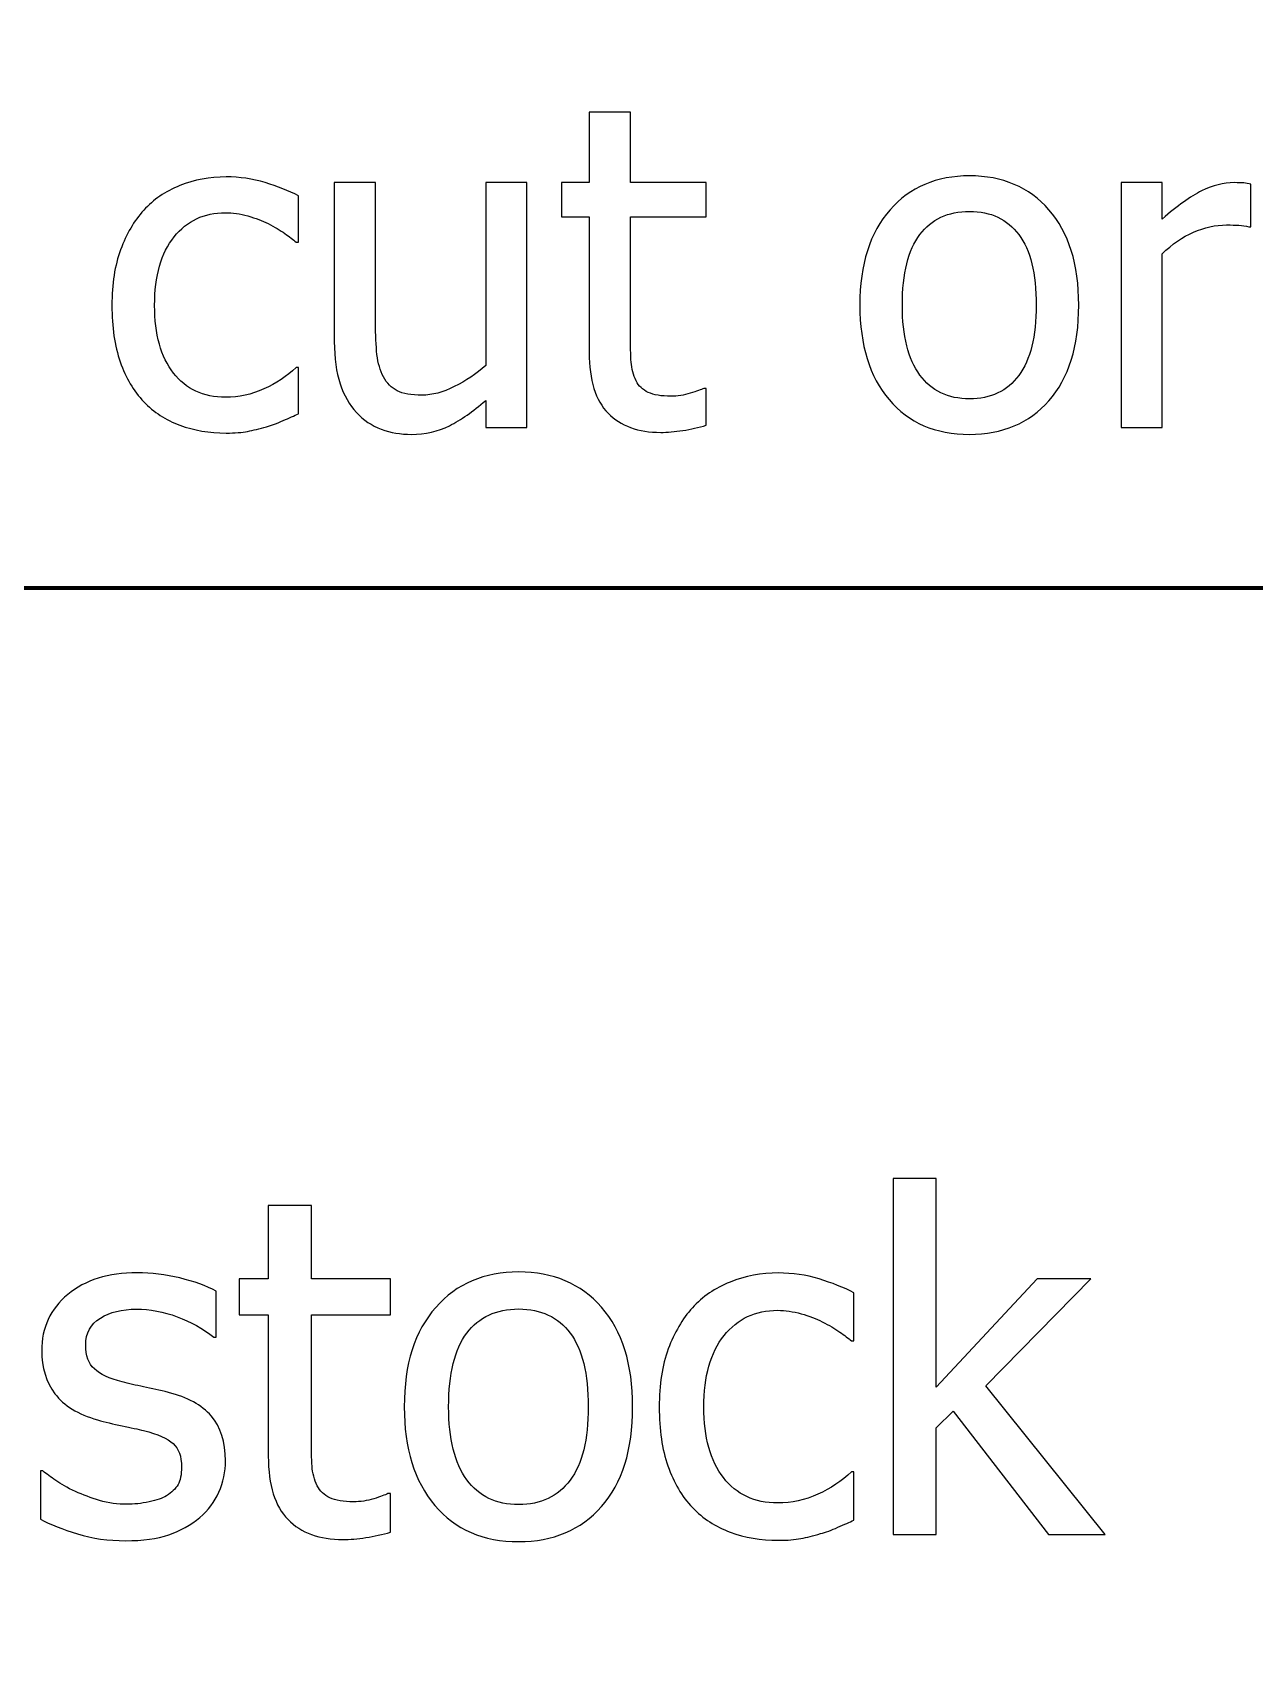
# Model space of a CAD drawing. Header units: centimetres. Extents: x -14.3 to 14.3, y -10 to 9.9.
# Drawn here: x 4.749 to 5.852, y -8.965 to -7.498 of the extents above; entities that cross this region are included whole.
import ezdxf

# ---------------------------------------------------------------- set-up
doc = ezdxf.new("R2010")
doc.units = ezdxf.units.CM
doc.header["$MEASUREMENT"] = 0
doc.layers.add('Layer 1', color=7, linetype='Continuous')

msp = doc.modelspace()

# ---------------------------------------------------------------- linework, layer by layer
at = {"layer": 'Layer 1', "color": 250, "lineweight": 70}
for points in [[(-14.3, -9), (-14.3, -9), (-14.3, 8.9), (-14.3, 8.9), (-14.3, 8.9), (-14.3, 9.45219), (-13.85219, 9.9), (-13.3, 9.9), (-13.3, 9.9), (-13.3, 9.9), (13.3, 9.9), (13.3, 9.9), (13.3, 9.9), (13.85219, 9.9), (14.3, 9.45219), (14.3, 8.9), (14.3, 8.9), (14.3, 8.9), (14.3, -9), (14.3, -9), (14.3, -9), (14.3, -9.55219), (13.85219, -10), (13.3, -10), (13.3, -10), (13.3, -10), (-13.3, -10), (-13.3, -10), (-13.3, -10), (-13.85219, -10), (-14.3, -9.55219), (-14.3, -9)], [(2.3, -10), (2.3, -10), (2.3, -7), (2.3, -7), (2.3, -7), (2.3, -6.44781), (2.74781, -6), (3.3, -6), (3.3, -6), (3.3, -6), (14.3, -6), (14.3, -6), (14.3, -6), (14.3, -6), (14.3, -7), (14.3, -7), (14.3, -7), (14.3, -7), (14.3, -9), (14.3, -9), (14.3, -9), (14.3, -9.55219), (13.85219, -10), (13.3, -10), (13.3, -10), (13.3, -10), (3.3, -10), (3.3, -10), (3.3, -10), (3.3, -10), (2.3, -10), (2.3, -10)]]:
    msp.add_open_spline(points, degree=3, knots=[0, 0, 0, 0, 0.125, 0.125, 0.125, 0.125, 0.25, 0.25, 0.25, 0.25, 0.375, 0.375, 0.375, 0.375, 0.5, 0.5, 0.5, 0.5, 0.625, 0.625, 0.625, 0.625, 0.75, 0.75, 0.75, 0.75, 0.875, 0.875, 0.875, 0.875, 1, 1, 1, 1], dxfattribs=at)
at = {"layer": 'Layer 1', "color": 250}
for points, knots in [([(5.31618, -7.85939), (5.29583, -7.85939), (5.28, -7.85364), (5.26864, -7.84208), (5.26864, -7.84208), (5.25728, -7.83052), (5.2516, -7.81226), (5.2516, -7.78731), (5.2516, -7.78731), (5.2516, -7.78731), (5.2516, -7.66472), (5.2516, -7.66472), (5.2516, -7.66472), (5.2516, -7.66472), (5.22645, -7.66472), (5.22645, -7.66472), (5.22645, -7.66472), (5.22645, -7.66472), (5.22645, -7.63382), (5.22645, -7.63382), (5.22645, -7.63382), (5.22645, -7.63382), (5.2516, -7.63382), (5.2516, -7.63382), (5.2516, -7.63382), (5.2516, -7.63382), (5.2516, -7.57027), (5.2516, -7.57027), (5.2516, -7.57027), (5.2516, -7.57027), (5.28886, -7.57027), (5.28886, -7.57027), (5.28886, -7.57027), (5.28886, -7.57027), (5.28886, -7.63382), (5.28886, -7.63382), (5.28886, -7.63382), (5.28886, -7.63382), (5.35735, -7.63382), (5.35735, -7.63382), (5.35735, -7.63382), (5.35735, -7.63382), (5.35735, -7.66472), (5.35735, -7.66472), (5.35735, -7.66472), (5.35735, -7.66472), (5.28886, -7.66472), (5.28886, -7.66472), (5.28886, -7.66472), (5.28886, -7.66472), (5.28886, -7.76987), (5.28886, -7.76987), (5.28886, -7.76987), (5.28886, -7.78109), (5.28906, -7.78974), (5.28947, -7.79583), (5.28947, -7.79583), (5.28988, -7.80191), (5.29136, -7.80759), (5.294, -7.81287), (5.294, -7.81287), (5.29623, -7.81747), (5.29988, -7.82098), (5.30489, -7.82328), (5.30489, -7.82328), (5.30989, -7.82558), (5.31672, -7.82673), (5.32531, -7.82673), (5.32531, -7.82673), (5.33132, -7.82673), (5.33721, -7.82585), (5.34289, -7.82409), (5.34289, -7.82409), (5.34856, -7.82227), (5.35269, -7.82078), (5.35519, -7.81963), (5.35519, -7.81963), (5.35519, -7.81963), (5.35735, -7.81963), (5.35735, -7.81963), (5.35735, -7.81963), (5.35735, -7.81963), (5.35735, -7.85303), (5.35735, -7.85303), (5.35735, -7.85303), (5.35039, -7.85506), (5.34329, -7.85662), (5.33606, -7.8577), (5.33606, -7.8577), (5.32889, -7.85885), (5.32226, -7.85939), (5.31618, -7.85939)], [0, 0, 0, 0, 0.0434783, 0.0434783, 0.0434783, 0.0434783, 0.0869565, 0.0869565, 0.0869565, 0.0869565, 0.1304348, 0.1304348, 0.1304348, 0.1304348, 0.173913, 0.173913, 0.173913, 0.173913, 0.2173913, 0.2173913, 0.2173913, 0.2173913, 0.2608696, 0.2608696, 0.2608696, 0.2608696, 0.3043478, 0.3043478, 0.3043478, 0.3043478, 0.3478261, 0.3478261, 0.3478261, 0.3478261, 0.3913043, 0.3913043, 0.3913043, 0.3913043, 0.4347826, 0.4347826, 0.4347826, 0.4347826, 0.4782609, 0.4782609, 0.4782609, 0.4782609, 0.5217391, 0.5217391, 0.5217391, 0.5217391, 0.5652174, 0.5652174, 0.5652174, 0.5652174, 0.6086957, 0.6086957, 0.6086957, 0.6086957, 0.6521739, 0.6521739, 0.6521739, 0.6521739, 0.6956522, 0.6956522, 0.6956522, 0.6956522, 0.7391304, 0.7391304, 0.7391304, 0.7391304, 0.7826087, 0.7826087, 0.7826087, 0.7826087, 0.826087, 0.826087, 0.826087, 0.826087, 0.8695652, 0.8695652, 0.8695652, 0.8695652, 0.9130435, 0.9130435, 0.9130435, 0.9130435, 0.9565217, 0.9565217, 0.9565217, 0.9565217, 1, 1, 1, 1]), ([(4.92367, -7.86), (4.90852, -7.86), (4.89459, -7.85763), (4.88188, -7.85296), (4.88188, -7.85296), (4.86924, -7.8483), (4.85835, -7.8412), (4.84922, -7.83167), (4.84922, -7.83167), (4.8401, -7.82213), (4.83306, -7.81016), (4.82799, -7.79569), (4.82799, -7.79569), (4.82299, -7.78122), (4.82049, -7.76425), (4.82049, -7.74471), (4.82049, -7.74471), (4.82049, -7.72531), (4.82312, -7.70854), (4.82833, -7.69441), (4.82833, -7.69441), (4.83354, -7.68028), (4.8405, -7.66837), (4.84922, -7.65871), (4.84922, -7.65871), (4.85795, -7.6491), (4.86876, -7.64167), (4.88181, -7.63646), (4.88181, -7.63646), (4.8948, -7.63125), (4.90879, -7.62862), (4.92367, -7.62862), (4.92367, -7.62862), (4.93584, -7.62862), (4.94754, -7.63031), (4.95883, -7.63376), (4.95883, -7.63376), (4.97012, -7.6372), (4.98019, -7.64119), (4.98905, -7.64566), (4.98905, -7.64566), (4.98905, -7.64566), (4.98905, -7.68744), (4.98905, -7.68744), (4.98905, -7.68744), (4.98905, -7.68744), (4.98689, -7.68744), (4.98689, -7.68744), (4.98689, -7.68744), (4.98425, -7.68521), (4.9808, -7.68264), (4.97668, -7.67973), (4.97668, -7.67973), (4.97249, -7.67683), (4.96748, -7.67385), (4.96153, -7.67081), (4.96153, -7.67081), (4.95639, -7.66817), (4.95031, -7.66587), (4.94328, -7.66391), (4.94328, -7.66391), (4.93631, -7.66195), (4.92955, -7.66094), (4.92306, -7.66094), (4.92306, -7.66094), (4.90379, -7.66094), (4.88831, -7.66824), (4.87661, -7.68284), (4.87661, -7.68284), (4.86491, -7.69738), (4.8591, -7.718), (4.8591, -7.74471), (4.8591, -7.74471), (4.8591, -7.77081), (4.86478, -7.79123), (4.87607, -7.80577), (4.87607, -7.80577), (4.88736, -7.82037), (4.90298, -7.82768), (4.92306, -7.82768), (4.92306, -7.82768), (4.93523, -7.82768), (4.94679, -7.82517), (4.95775, -7.82017), (4.95775, -7.82017), (4.9687, -7.81517), (4.97844, -7.80868), (4.98689, -7.80077), (4.98689, -7.80077), (4.98689, -7.80077), (4.98905, -7.80077), (4.98905, -7.80077), (4.98905, -7.80077), (4.98905, -7.80077), (4.98905, -7.84255), (4.98905, -7.84255), (4.98905, -7.84255), (4.98533, -7.84431), (4.98073, -7.84634), (4.97519, -7.84877), (4.97519, -7.84877), (4.96965, -7.85127), (4.96464, -7.85303), (4.96011, -7.85425), (4.96011, -7.85425), (4.95382, -7.85607), (4.94814, -7.85749), (4.94307, -7.85851), (4.94307, -7.85851), (4.93807, -7.85952), (4.93158, -7.86), (4.92367, -7.86)], [0, 0, 0, 0, 0.0357143, 0.0357143, 0.0357143, 0.0357143, 0.0714286, 0.0714286, 0.0714286, 0.0714286, 0.1071429, 0.1071429, 0.1071429, 0.1071429, 0.1428571, 0.1428571, 0.1428571, 0.1428571, 0.1785714, 0.1785714, 0.1785714, 0.1785714, 0.2142857, 0.2142857, 0.2142857, 0.2142857, 0.25, 0.25, 0.25, 0.25, 0.2857143, 0.2857143, 0.2857143, 0.2857143, 0.3214286, 0.3214286, 0.3214286, 0.3214286, 0.3571429, 0.3571429, 0.3571429, 0.3571429, 0.3928571, 0.3928571, 0.3928571, 0.3928571, 0.4285714, 0.4285714, 0.4285714, 0.4285714, 0.4642857, 0.4642857, 0.4642857, 0.4642857, 0.5, 0.5, 0.5, 0.5, 0.5357143, 0.5357143, 0.5357143, 0.5357143, 0.5714286, 0.5714286, 0.5714286, 0.5714286, 0.6071429, 0.6071429, 0.6071429, 0.6071429, 0.6428571, 0.6428571, 0.6428571, 0.6428571, 0.6785714, 0.6785714, 0.6785714, 0.6785714, 0.7142857, 0.7142857, 0.7142857, 0.7142857, 0.75, 0.75, 0.75, 0.75, 0.7857143, 0.7857143, 0.7857143, 0.7857143, 0.8214286, 0.8214286, 0.8214286, 0.8214286, 0.8571429, 0.8571429, 0.8571429, 0.8571429, 0.8928571, 0.8928571, 0.8928571, 0.8928571, 0.9285714, 0.9285714, 0.9285714, 0.9285714, 0.9642857, 0.9642857, 0.9642857, 0.9642857, 1, 1, 1, 1]), ([(5.69374, -7.74451), (5.69374, -7.78177), (5.68475, -7.81057), (5.66683, -7.83079), (5.66683, -7.83079), (5.64884, -7.85107), (5.62491, -7.86121), (5.59509, -7.86121), (5.59509, -7.86121), (5.56432, -7.86121), (5.54012, -7.85073), (5.52247, -7.82984), (5.52247, -7.82984), (5.50482, -7.80888), (5.49603, -7.78048), (5.49603, -7.74451), (5.49603, -7.74451), (5.49603, -7.70759), (5.50509, -7.67886), (5.52328, -7.65837), (5.52328, -7.65837), (5.5414, -7.63788), (5.56534, -7.62767), (5.59509, -7.62767), (5.59509, -7.62767), (5.62491, -7.62767), (5.64884, -7.63788), (5.66683, -7.6583), (5.66683, -7.6583), (5.68475, -7.67865), (5.69374, -7.70746), (5.69374, -7.74451)], [0, 0, 0, 0, 0.125, 0.125, 0.125, 0.125, 0.25, 0.25, 0.25, 0.25, 0.375, 0.375, 0.375, 0.375, 0.5, 0.5, 0.5, 0.5, 0.625, 0.625, 0.625, 0.625, 0.75, 0.75, 0.75, 0.75, 0.875, 0.875, 0.875, 0.875, 1, 1, 1, 1]), ([(5.19535, -7.85506), (5.19535, -7.85506), (5.15809, -7.85506), (5.15809, -7.85506), (5.15809, -7.85506), (5.15809, -7.85506), (5.15809, -7.83052), (5.15809, -7.83052), (5.15809, -7.83052), (5.1466, -7.84052), (5.13571, -7.84816), (5.12537, -7.85337), (5.12537, -7.85337), (5.11509, -7.85858), (5.1036, -7.86121), (5.09095, -7.86121), (5.09095, -7.86121), (5.08128, -7.86121), (5.07222, -7.85966), (5.0637, -7.85648), (5.0637, -7.85648), (5.05518, -7.8533), (5.04775, -7.8483), (5.04139, -7.8414), (5.04139, -7.8414), (5.03503, -7.83451), (5.0301, -7.82592), (5.02665, -7.81544), (5.02665, -7.81544), (5.02313, -7.80502), (5.02138, -7.79238), (5.02138, -7.77744), (5.02138, -7.77744), (5.02138, -7.77744), (5.02138, -7.63382), (5.02138, -7.63382), (5.02138, -7.63382), (5.02138, -7.63382), (5.05863, -7.63382), (5.05863, -7.63382), (5.05863, -7.63382), (5.05863, -7.63382), (5.05863, -7.75979), (5.05863, -7.75979), (5.05863, -7.75979), (5.05863, -7.77156), (5.05904, -7.78129), (5.05992, -7.78907), (5.05992, -7.78907), (5.0608, -7.79678), (5.06276, -7.80354), (5.06573, -7.80935), (5.06573, -7.80935), (5.06877, -7.81503), (5.0729, -7.81916), (5.07817, -7.82179), (5.07817, -7.82179), (5.08338, -7.82443), (5.09088, -7.82578), (5.10062, -7.82578), (5.10062, -7.82578), (5.10975, -7.82578), (5.11948, -7.82321), (5.12976, -7.81807), (5.12976, -7.81807), (5.14004, -7.81287), (5.14951, -7.80658), (5.15809, -7.79901), (5.15809, -7.79901), (5.15809, -7.79901), (5.15809, -7.63382), (5.15809, -7.63382), (5.15809, -7.63382), (5.15809, -7.63382), (5.19535, -7.63382), (5.19535, -7.63382), (5.19535, -7.63382), (5.19535, -7.63382), (5.19535, -7.85506), (5.19535, -7.85506)], [0, 0, 0, 0, 0.05, 0.05, 0.05, 0.05, 0.1, 0.1, 0.1, 0.1, 0.15, 0.15, 0.15, 0.15, 0.2, 0.2, 0.2, 0.2, 0.25, 0.25, 0.25, 0.25, 0.3, 0.3, 0.3, 0.3, 0.35, 0.35, 0.35, 0.35, 0.4, 0.4, 0.4, 0.4, 0.45, 0.45, 0.45, 0.45, 0.5, 0.5, 0.5, 0.5, 0.55, 0.55, 0.55, 0.55, 0.6, 0.6, 0.6, 0.6, 0.65, 0.65, 0.65, 0.65, 0.7, 0.7, 0.7, 0.7, 0.75, 0.75, 0.75, 0.75, 0.8, 0.8, 0.8, 0.8, 0.85, 0.85, 0.85, 0.85, 0.9, 0.9, 0.9, 0.9, 0.95, 0.95, 0.95, 0.95, 1, 1, 1, 1]), ([(5.84925, -7.67378), (5.84925, -7.67378), (5.84729, -7.67378), (5.84729, -7.67378), (5.84729, -7.67378), (5.84452, -7.67297), (5.84154, -7.6725), (5.83843, -7.6723), (5.83843, -7.6723), (5.83532, -7.67209), (5.83161, -7.67203), (5.82728, -7.67203), (5.82728, -7.67203), (5.8172, -7.67203), (5.80726, -7.67419), (5.79732, -7.67858), (5.79732, -7.67858), (5.78745, -7.68291), (5.77805, -7.6894), (5.7692, -7.69799), (5.7692, -7.69799), (5.7692, -7.69799), (5.7692, -7.85506), (5.7692, -7.85506), (5.7692, -7.85506), (5.7692, -7.85506), (5.73194, -7.85506), (5.73194, -7.85506), (5.73194, -7.85506), (5.73194, -7.85506), (5.73194, -7.63382), (5.73194, -7.63382), (5.73194, -7.63382), (5.73194, -7.63382), (5.7692, -7.63382), (5.7692, -7.63382), (5.7692, -7.63382), (5.7692, -7.63382), (5.7692, -7.66668), (5.7692, -7.66668), (5.7692, -7.66668), (5.78279, -7.65472), (5.79469, -7.6462), (5.80476, -7.64126), (5.80476, -7.64126), (5.8149, -7.63633), (5.82471, -7.63382), (5.83417, -7.63382), (5.83417, -7.63382), (5.83803, -7.63382), (5.84087, -7.63389), (5.84283, -7.63409), (5.84283, -7.63409), (5.84472, -7.6343), (5.84689, -7.63464), (5.84925, -7.63504), (5.84925, -7.63504), (5.84925, -7.63504), (5.84925, -7.67378), (5.84925, -7.67378)], [0, 0, 0, 0, 0.0666667, 0.0666667, 0.0666667, 0.0666667, 0.1333333, 0.1333333, 0.1333333, 0.1333333, 0.2, 0.2, 0.2, 0.2, 0.2666667, 0.2666667, 0.2666667, 0.2666667, 0.3333333, 0.3333333, 0.3333333, 0.3333333, 0.4, 0.4, 0.4, 0.4, 0.4666667, 0.4666667, 0.4666667, 0.4666667, 0.5333333, 0.5333333, 0.5333333, 0.5333333, 0.6, 0.6, 0.6, 0.6, 0.6666667, 0.6666667, 0.6666667, 0.6666667, 0.7333333, 0.7333333, 0.7333333, 0.7333333, 0.8, 0.8, 0.8, 0.8, 0.8666667, 0.8666667, 0.8666667, 0.8666667, 0.9333333, 0.9333333, 0.9333333, 0.9333333, 1, 1, 1, 1]), ([(5.65533, -7.74451), (5.65533, -7.71591), (5.65013, -7.69461), (5.63965, -7.68068), (5.63965, -7.68068), (5.62923, -7.66675), (5.61436, -7.65979), (5.59509, -7.65979), (5.59509, -7.65979), (5.57568, -7.65979), (5.56067, -7.66675), (5.55019, -7.68068), (5.55019, -7.68068), (5.53971, -7.69461), (5.53444, -7.71591), (5.53444, -7.74451), (5.53444, -7.74451), (5.53444, -7.77223), (5.53971, -7.79326), (5.55019, -7.80759), (5.55019, -7.80759), (5.56067, -7.82193), (5.57568, -7.8291), (5.59509, -7.8291), (5.59509, -7.8291), (5.61422, -7.8291), (5.6291, -7.82206), (5.63958, -7.808), (5.63958, -7.808), (5.65006, -7.79394), (5.65533, -7.77277), (5.65533, -7.74451)], [0, 0, 0, 0, 0.125, 0.125, 0.125, 0.125, 0.25, 0.25, 0.25, 0.25, 0.375, 0.375, 0.375, 0.375, 0.5, 0.5, 0.5, 0.5, 0.625, 0.625, 0.625, 0.625, 0.75, 0.75, 0.75, 0.75, 0.875, 0.875, 0.875, 0.875, 1, 1, 1, 1]), ([(5.71749, -8.85506), (5.71749, -8.85506), (5.6664, -8.85506), (5.6664, -8.85506), (5.6664, -8.85506), (5.6664, -8.85506), (5.5804, -8.74365), (5.5804, -8.74365), (5.5804, -8.74365), (5.5804, -8.74365), (5.56495, -8.75854), (5.56495, -8.75854), (5.56495, -8.75854), (5.56495, -8.75854), (5.56495, -8.85506), (5.56495, -8.85506), (5.56495, -8.85506), (5.56495, -8.85506), (5.52607, -8.85506), (5.52607, -8.85506), (5.52607, -8.85506), (5.52607, -8.85506), (5.52607, -8.5334), (5.52607, -8.5334), (5.52607, -8.5334), (5.52607, -8.5334), (5.56495, -8.5334), (5.56495, -8.5334), (5.56495, -8.5334), (5.56495, -8.5334), (5.56495, -8.72178), (5.56495, -8.72178), (5.56495, -8.72178), (5.56495, -8.72178), (5.65624, -8.6242), (5.65624, -8.6242), (5.65624, -8.6242), (5.65624, -8.6242), (5.70465, -8.6242), (5.70465, -8.6242), (5.70465, -8.6242), (5.70465, -8.6242), (5.60996, -8.72072), (5.60996, -8.72072), (5.60996, -8.72072), (5.60996, -8.72072), (5.71749, -8.85506), (5.71749, -8.85506)], [0, 0, 0, 0, 0.0833333, 0.0833333, 0.0833333, 0.0833333, 0.1666667, 0.1666667, 0.1666667, 0.1666667, 0.25, 0.25, 0.25, 0.25, 0.3333333, 0.3333333, 0.3333333, 0.3333333, 0.4166667, 0.4166667, 0.4166667, 0.4166667, 0.5, 0.5, 0.5, 0.5, 0.5833333, 0.5833333, 0.5833333, 0.5833333, 0.6666667, 0.6666667, 0.6666667, 0.6666667, 0.75, 0.75, 0.75, 0.75, 0.8333333, 0.8333333, 0.8333333, 0.8333333, 0.9166667, 0.9166667, 0.9166667, 0.9166667, 1, 1, 1, 1]), ([(5.02915, -8.85958), (5.00791, -8.85958), (4.9914, -8.85358), (4.97955, -8.84151), (4.97955, -8.84151), (4.9677, -8.82945), (4.96177, -8.8104), (4.96177, -8.78436), (4.96177, -8.78436), (4.96177, -8.78436), (4.96177, -8.65645), (4.96177, -8.65645), (4.96177, -8.65645), (4.96177, -8.65645), (4.93552, -8.65645), (4.93552, -8.65645), (4.93552, -8.65645), (4.93552, -8.65645), (4.93552, -8.6242), (4.93552, -8.6242), (4.93552, -8.6242), (4.93552, -8.6242), (4.96177, -8.6242), (4.96177, -8.6242), (4.96177, -8.6242), (4.96177, -8.6242), (4.96177, -8.55788), (4.96177, -8.55788), (4.96177, -8.55788), (4.96177, -8.55788), (5.00065, -8.55788), (5.00065, -8.55788), (5.00065, -8.55788), (5.00065, -8.55788), (5.00065, -8.6242), (5.00065, -8.6242), (5.00065, -8.6242), (5.00065, -8.6242), (5.07212, -8.6242), (5.07212, -8.6242), (5.07212, -8.6242), (5.07212, -8.6242), (5.07212, -8.65645), (5.07212, -8.65645), (5.07212, -8.65645), (5.07212, -8.65645), (5.00065, -8.65645), (5.00065, -8.65645), (5.00065, -8.65645), (5.00065, -8.65645), (5.00065, -8.76616), (5.00065, -8.76616), (5.00065, -8.76616), (5.00065, -8.77787), (5.00086, -8.7869), (5.00128, -8.79325), (5.00128, -8.79325), (5.00171, -8.7996), (5.00326, -8.80553), (5.00601, -8.81103), (5.00601, -8.81103), (5.00834, -8.81583), (5.01215, -8.8195), (5.01737, -8.8219), (5.01737, -8.8219), (5.02259, -8.8243), (5.02972, -8.8255), (5.03868, -8.8255), (5.03868, -8.8255), (5.04496, -8.8255), (5.05109, -8.82458), (5.05702, -8.82275), (5.05702, -8.82275), (5.06295, -8.82084), (5.06725, -8.81929), (5.06986, -8.81809), (5.06986, -8.81809), (5.06986, -8.81809), (5.07212, -8.81809), (5.07212, -8.81809), (5.07212, -8.81809), (5.07212, -8.81809), (5.07212, -8.85294), (5.07212, -8.85294), (5.07212, -8.85294), (5.06485, -8.85506), (5.05744, -8.85668), (5.04989, -8.85781), (5.04989, -8.85781), (5.04242, -8.85901), (5.0355, -8.85958), (5.02915, -8.85958)], [0, 0, 0, 0, 0.0434783, 0.0434783, 0.0434783, 0.0434783, 0.0869565, 0.0869565, 0.0869565, 0.0869565, 0.1304348, 0.1304348, 0.1304348, 0.1304348, 0.173913, 0.173913, 0.173913, 0.173913, 0.2173913, 0.2173913, 0.2173913, 0.2173913, 0.2608696, 0.2608696, 0.2608696, 0.2608696, 0.3043478, 0.3043478, 0.3043478, 0.3043478, 0.3478261, 0.3478261, 0.3478261, 0.3478261, 0.3913043, 0.3913043, 0.3913043, 0.3913043, 0.4347826, 0.4347826, 0.4347826, 0.4347826, 0.4782609, 0.4782609, 0.4782609, 0.4782609, 0.5217391, 0.5217391, 0.5217391, 0.5217391, 0.5652174, 0.5652174, 0.5652174, 0.5652174, 0.6086957, 0.6086957, 0.6086957, 0.6086957, 0.6521739, 0.6521739, 0.6521739, 0.6521739, 0.6956522, 0.6956522, 0.6956522, 0.6956522, 0.7391304, 0.7391304, 0.7391304, 0.7391304, 0.7826087, 0.7826087, 0.7826087, 0.7826087, 0.826087, 0.826087, 0.826087, 0.826087, 0.8695652, 0.8695652, 0.8695652, 0.8695652, 0.9130435, 0.9130435, 0.9130435, 0.9130435, 0.9565217, 0.9565217, 0.9565217, 0.9565217, 1, 1, 1, 1]), ([(4.83272, -8.86063), (4.81727, -8.86063), (4.80288, -8.85859), (4.7894, -8.85443), (4.7894, -8.85443), (4.776, -8.85026), (4.76485, -8.84589), (4.75603, -8.84116), (4.75603, -8.84116), (4.75603, -8.84116), (4.75603, -8.79756), (4.75603, -8.79756), (4.75603, -8.79756), (4.75603, -8.79756), (4.75807, -8.79756), (4.75807, -8.79756), (4.75807, -8.79756), (4.76139, -8.80017), (4.76527, -8.80306), (4.76979, -8.80624), (4.76979, -8.80624), (4.77423, -8.80941), (4.78023, -8.81273), (4.78764, -8.81618), (4.78764, -8.81618), (4.79427, -8.81922), (4.80154, -8.8219), (4.80944, -8.82423), (4.80944, -8.82423), (4.81741, -8.82656), (4.8256, -8.82776), (4.8342, -8.82776), (4.8342, -8.82776), (4.84041, -8.82776), (4.84697, -8.82705), (4.85403, -8.82557), (4.85403, -8.82557), (4.86109, -8.82416), (4.86631, -8.82232), (4.86976, -8.82006), (4.86976, -8.82006), (4.87456, -8.81696), (4.87802, -8.81357), (4.88021, -8.80998), (4.88021, -8.80998), (4.88232, -8.80638), (4.88338, -8.80101), (4.88338, -8.79382), (4.88338, -8.79382), (4.88338, -8.78458), (4.88084, -8.77759), (4.87583, -8.77293), (4.87583, -8.77293), (4.87082, -8.76821), (4.86193, -8.76433), (4.84909, -8.76115), (4.84909, -8.76115), (4.84415, -8.75988), (4.83766, -8.75847), (4.82969, -8.75685), (4.82969, -8.75685), (4.82164, -8.75522), (4.81431, -8.75339), (4.80753, -8.75149), (4.80753, -8.75149), (4.7899, -8.74641), (4.77705, -8.7385), (4.76908, -8.72785), (4.76908, -8.72785), (4.76111, -8.71712), (4.75709, -8.70421), (4.75709, -8.68904), (4.75709, -8.68904), (4.75709, -8.66823), (4.76492, -8.6513), (4.78065, -8.63817), (4.78065, -8.63817), (4.79639, -8.62512), (4.81727, -8.61856), (4.84331, -8.61856), (4.84331, -8.61856), (4.85615, -8.61856), (4.86899, -8.62011), (4.88197, -8.62329), (4.88197, -8.62329), (4.89495, -8.62646), (4.90582, -8.63048), (4.91464, -8.63528), (4.91464, -8.63528), (4.91464, -8.63528), (4.91464, -8.67684), (4.91464, -8.67684), (4.91464, -8.67684), (4.91464, -8.67684), (4.91259, -8.67684), (4.91259, -8.67684), (4.91259, -8.67684), (4.90264, -8.66901), (4.89156, -8.6628), (4.87936, -8.65828), (4.87936, -8.65828), (4.86722, -8.6537), (4.85488, -8.65144), (4.84246, -8.65144), (4.84246, -8.65144), (4.82969, -8.65144), (4.81889, -8.65412), (4.81007, -8.65948), (4.81007, -8.65948), (4.80125, -8.66484), (4.79681, -8.67303), (4.79681, -8.68389), (4.79681, -8.68389), (4.79681, -8.69356), (4.79942, -8.70076), (4.80464, -8.70548), (4.80464, -8.70548), (4.80986, -8.71021), (4.81826, -8.71416), (4.82983, -8.7172), (4.82983, -8.7172), (4.83561, -8.71868), (4.84211, -8.72016), (4.84916, -8.72164), (4.84916, -8.72164), (4.85629, -8.72305), (4.86377, -8.72474), (4.8716, -8.72665), (4.8716, -8.72665), (4.88874, -8.73095), (4.90158, -8.73808), (4.91019, -8.74796), (4.91019, -8.74796), (4.9188, -8.75791), (4.9231, -8.77138), (4.9231, -8.78846), (4.9231, -8.78846), (4.9231, -8.7984), (4.92113, -8.80779), (4.91718, -8.81668), (4.91718, -8.81668), (4.9133, -8.82557), (4.90751, -8.83319), (4.89996, -8.83954), (4.89996, -8.83954), (4.89171, -8.84645), (4.88232, -8.85167), (4.87195, -8.85527), (4.87195, -8.85527), (4.86151, -8.85887), (4.84846, -8.86063), (4.83272, -8.86063)], [0, 0, 0, 0, 0.0263158, 0.0263158, 0.0263158, 0.0263158, 0.0526316, 0.0526316, 0.0526316, 0.0526316, 0.0789474, 0.0789474, 0.0789474, 0.0789474, 0.1052632, 0.1052632, 0.1052632, 0.1052632, 0.1315789, 0.1315789, 0.1315789, 0.1315789, 0.1578947, 0.1578947, 0.1578947, 0.1578947, 0.1842105, 0.1842105, 0.1842105, 0.1842105, 0.2105263, 0.2105263, 0.2105263, 0.2105263, 0.2368421, 0.2368421, 0.2368421, 0.2368421, 0.2631579, 0.2631579, 0.2631579, 0.2631579, 0.2894737, 0.2894737, 0.2894737, 0.2894737, 0.3157895, 0.3157895, 0.3157895, 0.3157895, 0.3421053, 0.3421053, 0.3421053, 0.3421053, 0.3684211, 0.3684211, 0.3684211, 0.3684211, 0.3947368, 0.3947368, 0.3947368, 0.3947368, 0.4210526, 0.4210526, 0.4210526, 0.4210526, 0.4473684, 0.4473684, 0.4473684, 0.4473684, 0.4736842, 0.4736842, 0.4736842, 0.4736842, 0.5, 0.5, 0.5, 0.5, 0.5263158, 0.5263158, 0.5263158, 0.5263158, 0.5526316, 0.5526316, 0.5526316, 0.5526316, 0.5789474, 0.5789474, 0.5789474, 0.5789474, 0.6052632, 0.6052632, 0.6052632, 0.6052632, 0.6315789, 0.6315789, 0.6315789, 0.6315789, 0.6578947, 0.6578947, 0.6578947, 0.6578947, 0.6842105, 0.6842105, 0.6842105, 0.6842105, 0.7105263, 0.7105263, 0.7105263, 0.7105263, 0.7368421, 0.7368421, 0.7368421, 0.7368421, 0.7631579, 0.7631579, 0.7631579, 0.7631579, 0.7894737, 0.7894737, 0.7894737, 0.7894737, 0.8157895, 0.8157895, 0.8157895, 0.8157895, 0.8421053, 0.8421053, 0.8421053, 0.8421053, 0.8684211, 0.8684211, 0.8684211, 0.8684211, 0.8947368, 0.8947368, 0.8947368, 0.8947368, 0.9210526, 0.9210526, 0.9210526, 0.9210526, 0.9473684, 0.9473684, 0.9473684, 0.9473684, 0.9736842, 0.9736842, 0.9736842, 0.9736842, 1, 1, 1, 1]), ([(5.29084, -8.7397), (5.29084, -8.77858), (5.28145, -8.80863), (5.26275, -8.82973), (5.26275, -8.82973), (5.24399, -8.8509), (5.21901, -8.86148), (5.1879, -8.86148), (5.1879, -8.86148), (5.15579, -8.86148), (5.13053, -8.85054), (5.11212, -8.82874), (5.11212, -8.82874), (5.0937, -8.80687), (5.08453, -8.77724), (5.08453, -8.7397), (5.08453, -8.7397), (5.08453, -8.70118), (5.09399, -8.67119), (5.11297, -8.64982), (5.11297, -8.64982), (5.13188, -8.62844), (5.15685, -8.61778), (5.1879, -8.61778), (5.1879, -8.61778), (5.21901, -8.61778), (5.24399, -8.62844), (5.26275, -8.64974), (5.26275, -8.64974), (5.28145, -8.67098), (5.29084, -8.70104), (5.29084, -8.7397)], [0, 0, 0, 0, 0.125, 0.125, 0.125, 0.125, 0.25, 0.25, 0.25, 0.25, 0.375, 0.375, 0.375, 0.375, 0.5, 0.5, 0.5, 0.5, 0.625, 0.625, 0.625, 0.625, 0.75, 0.75, 0.75, 0.75, 0.875, 0.875, 0.875, 0.875, 1, 1, 1, 1]), ([(5.42249, -8.86021), (5.40669, -8.86021), (5.39215, -8.85774), (5.37889, -8.85287), (5.37889, -8.85287), (5.3657, -8.848), (5.35434, -8.8406), (5.34481, -8.83065), (5.34481, -8.83065), (5.33529, -8.8207), (5.32795, -8.80821), (5.32266, -8.79311), (5.32266, -8.79311), (5.31744, -8.77801), (5.31483, -8.7603), (5.31483, -8.73991), (5.31483, -8.73991), (5.31483, -8.71966), (5.31758, -8.70217), (5.32301, -8.68742), (5.32301, -8.68742), (5.32844, -8.67268), (5.33571, -8.66026), (5.34481, -8.65017), (5.34481, -8.65017), (5.35391, -8.64015), (5.3652, -8.63239), (5.37882, -8.62696), (5.37882, -8.62696), (5.39237, -8.62152), (5.40697, -8.61877), (5.42249, -8.61877), (5.42249, -8.61877), (5.43519, -8.61877), (5.4474, -8.62054), (5.45918, -8.62413), (5.45918, -8.62413), (5.47096, -8.62773), (5.48148, -8.63189), (5.49072, -8.63655), (5.49072, -8.63655), (5.49072, -8.63655), (5.49072, -8.68015), (5.49072, -8.68015), (5.49072, -8.68015), (5.49072, -8.68015), (5.48846, -8.68015), (5.48846, -8.68015), (5.48846, -8.68015), (5.48571, -8.67783), (5.48211, -8.67514), (5.47781, -8.67211), (5.47781, -8.67211), (5.47343, -8.66908), (5.46821, -8.66597), (5.462, -8.6628), (5.462, -8.6628), (5.45664, -8.66005), (5.45029, -8.65765), (5.44295, -8.6556), (5.44295, -8.6556), (5.43569, -8.65355), (5.42863, -8.6525), (5.42186, -8.6525), (5.42186, -8.6525), (5.40175, -8.6525), (5.38559, -8.66012), (5.37339, -8.67536), (5.37339, -8.67536), (5.36118, -8.69053), (5.35511, -8.71205), (5.35511, -8.73991), (5.35511, -8.73991), (5.35511, -8.76715), (5.36104, -8.78846), (5.37282, -8.80363), (5.37282, -8.80363), (5.3846, -8.81887), (5.4009, -8.82649), (5.42186, -8.82649), (5.42186, -8.82649), (5.43456, -8.82649), (5.44662, -8.82387), (5.45805, -8.81865), (5.45805, -8.81865), (5.46948, -8.81343), (5.47964, -8.80666), (5.48846, -8.7984), (5.48846, -8.7984), (5.48846, -8.7984), (5.49072, -8.7984), (5.49072, -8.7984), (5.49072, -8.7984), (5.49072, -8.7984), (5.49072, -8.84201), (5.49072, -8.84201), (5.49072, -8.84201), (5.48684, -8.84384), (5.48204, -8.84596), (5.47626, -8.8485), (5.47626, -8.8485), (5.47047, -8.85111), (5.46525, -8.85294), (5.46052, -8.85421), (5.46052, -8.85421), (5.45396, -8.85612), (5.44803, -8.8576), (5.44274, -8.85866), (5.44274, -8.85866), (5.43752, -8.85972), (5.43075, -8.86021), (5.42249, -8.86021)], [0, 0, 0, 0, 0.0357143, 0.0357143, 0.0357143, 0.0357143, 0.0714286, 0.0714286, 0.0714286, 0.0714286, 0.1071429, 0.1071429, 0.1071429, 0.1071429, 0.1428571, 0.1428571, 0.1428571, 0.1428571, 0.1785714, 0.1785714, 0.1785714, 0.1785714, 0.2142857, 0.2142857, 0.2142857, 0.2142857, 0.25, 0.25, 0.25, 0.25, 0.2857143, 0.2857143, 0.2857143, 0.2857143, 0.3214286, 0.3214286, 0.3214286, 0.3214286, 0.3571429, 0.3571429, 0.3571429, 0.3571429, 0.3928571, 0.3928571, 0.3928571, 0.3928571, 0.4285714, 0.4285714, 0.4285714, 0.4285714, 0.4642857, 0.4642857, 0.4642857, 0.4642857, 0.5, 0.5, 0.5, 0.5, 0.5357143, 0.5357143, 0.5357143, 0.5357143, 0.5714286, 0.5714286, 0.5714286, 0.5714286, 0.6071429, 0.6071429, 0.6071429, 0.6071429, 0.6428571, 0.6428571, 0.6428571, 0.6428571, 0.6785714, 0.6785714, 0.6785714, 0.6785714, 0.7142857, 0.7142857, 0.7142857, 0.7142857, 0.75, 0.75, 0.75, 0.75, 0.7857143, 0.7857143, 0.7857143, 0.7857143, 0.8214286, 0.8214286, 0.8214286, 0.8214286, 0.8571429, 0.8571429, 0.8571429, 0.8571429, 0.8928571, 0.8928571, 0.8928571, 0.8928571, 0.9285714, 0.9285714, 0.9285714, 0.9285714, 0.9642857, 0.9642857, 0.9642857, 0.9642857, 1, 1, 1, 1]), ([(5.25076, -8.7397), (5.25076, -8.70986), (5.24533, -8.68763), (5.23439, -8.6731), (5.23439, -8.6731), (5.22353, -8.65856), (5.208, -8.6513), (5.1879, -8.6513), (5.1879, -8.6513), (5.16765, -8.6513), (5.15198, -8.65856), (5.14105, -8.6731), (5.14105, -8.6731), (5.13011, -8.68763), (5.12461, -8.70986), (5.12461, -8.7397), (5.12461, -8.7397), (5.12461, -8.76863), (5.13011, -8.79057), (5.14105, -8.80553), (5.14105, -8.80553), (5.15198, -8.82049), (5.16765, -8.82797), (5.1879, -8.82797), (5.1879, -8.82797), (5.20786, -8.82797), (5.22338, -8.82063), (5.23432, -8.80595), (5.23432, -8.80595), (5.24526, -8.79128), (5.25076, -8.76919), (5.25076, -8.7397)], [0, 0, 0, 0, 0.125, 0.125, 0.125, 0.125, 0.25, 0.25, 0.25, 0.25, 0.375, 0.375, 0.375, 0.375, 0.5, 0.5, 0.5, 0.5, 0.625, 0.625, 0.625, 0.625, 0.75, 0.75, 0.75, 0.75, 0.875, 0.875, 0.875, 0.875, 1, 1, 1, 1])]:
    msp.add_open_spline(points, degree=3, knots=knots, dxfattribs=at)
at = {"layer": 'Layer 1', "color": 250, "lineweight": 70}
msp.add_open_spline([(12.3, -8), (12.3, -8), (2.3, -8), (2.3, -8)], degree=3, dxfattribs=at)

doc.saveas('drawing.dxf')
